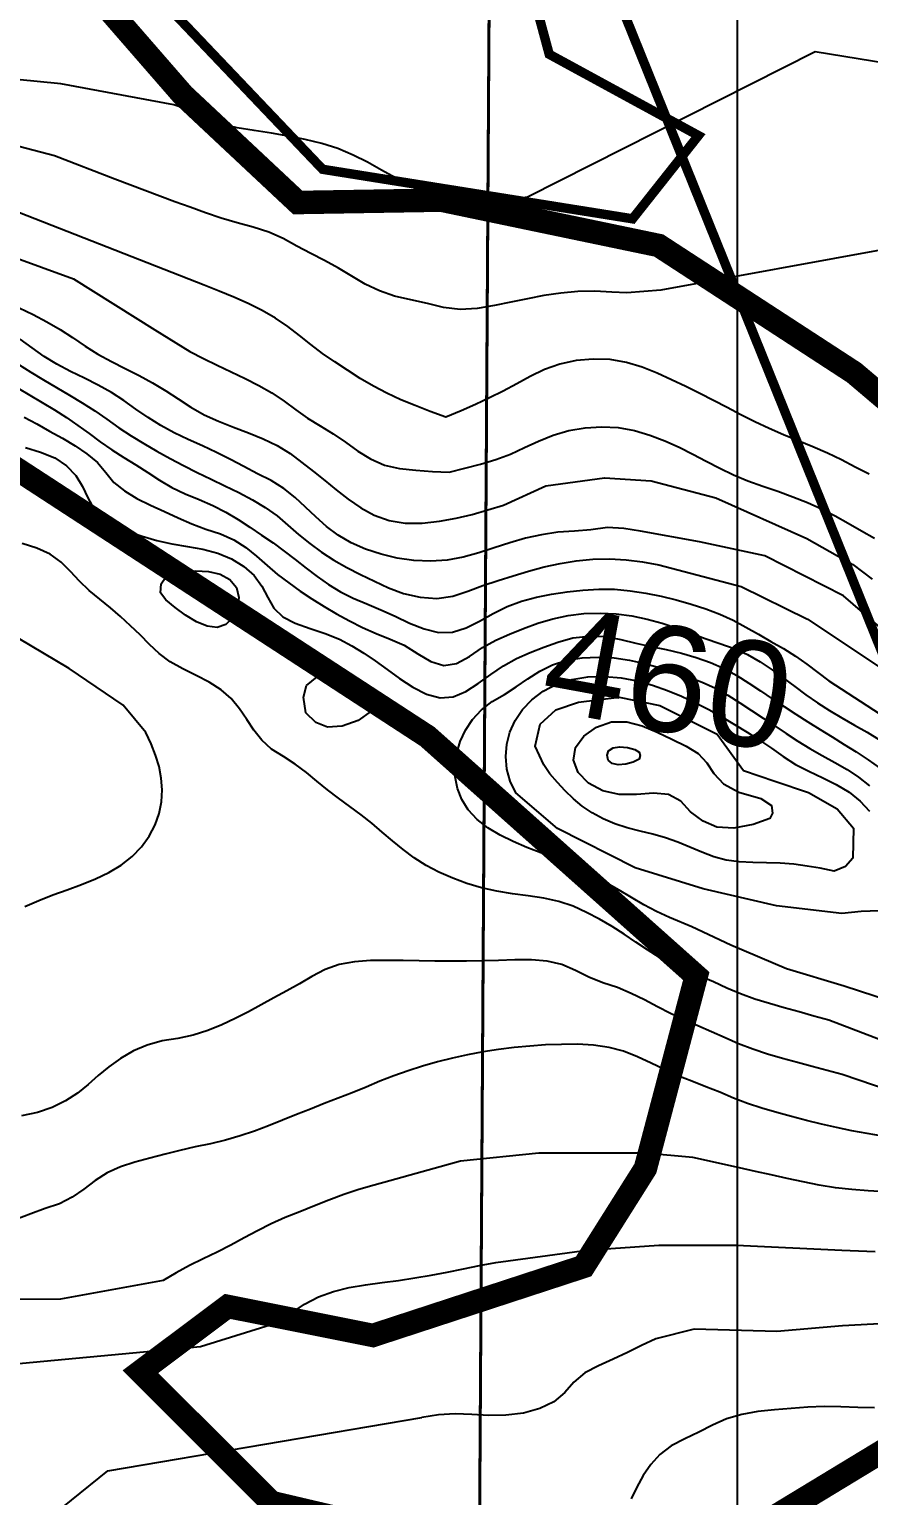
# Model space of a CAD drawing. Header units: metres. Extents: x 218545 to 227455, y 1543467 to 1556082.
# Drawn here: x 221849.6 to 222028.1, y 1548194 to 1548505.9 of the extents above; entities that cross this region are included whole.
import ezdxf

# ---------------------------------------------------------------- set-up
doc = ezdxf.new("R2010")
doc.units = ezdxf.units.M
doc.header["$MEASUREMENT"] = 0
for name, color, linetype in [('10 M CONTOUR', 20, 'Continuous'), ('2 M CONTOUR', 33, 'Continuous'), ('CONTEXT', 200, 'Continuous'), ('GRID', 250, 'Continuous'), ('SATGE-2', 160, 'Continuous'), ('UUL', 90, 'Continuous')]:
    doc.layers.add(name, color=color, linetype=linetype)
doc.styles.get("Standard").update_dxf_attribs({"font": 'arial.ttf'})

msp = doc.modelspace()

# ---------------------------------------------------------------- linework, layer by layer
at = {"const_width": 2, "elevation": -1469.86579}
msp.add_lwpolyline([(221911.96951, 1548476.0923), (221977.87884, 1548465.5575), (221991.88791, 1548483.26711), (221960.15828, 1548500.56222), (221951.91658, 1548531.03684), (221944.91204, 1548553.27656), (221735.17626, 1548620.40654), (221724.46023, 1548598.57765), (221809.75788, 1548566.86688), (221844.78055, 1548546.68864)], close=True, dxfattribs=at)
at = {"layer": '10 M CONTOUR', "elevation": -1019.86579}
for points in [[(221847.21515, 1548434.60808), (221849.90103, 1548432.93333), (221852.63651, 1548431.29988), (221855.39381, 1548429.6834), (221858.14418, 1548428.05979), (221860.85717, 1548426.4053), (221863.50216, 1548424.69621), (221866.05203, 1548422.9115), (221868.60268, 1548421.1256), (221871.23297, 1548419.40167), (221873.93482, 1548417.73656), (221876.69968, 1548416.12675), (221879.51906, 1548414.56875), (221882.38633, 1548413.06066), (221885.29757, 1548411.60287), (221888.24602, 1548410.18839), (221891.21174, 1548408.77806), (221894.15879, 1548407.32771), (221897.02755, 1548405.79974), (221899.7558, 1548404.1573), (221902.28132, 1548402.36351), (221904.58767, 1548400.41139), (221906.8586, 1548398.42481), (221909.22057, 1548396.49535), (221911.70337, 1548394.65569), (221914.33379, 1548392.93673), (221917.12447, 1548391.35685), (221920.03202, 1548389.88503), (221922.99929, 1548388.47812), (221925.97578, 1548387.0964), (221929.19389, 1548385.8817), (221932.68741, 1548385.06297), (221936.24383, 1548384.80484), (221939.65543, 1548385.26342), (221942.87421, 1548386.32237), (221946.042, 1548387.54165), (221949.27061, 1548388.58786), (221952.52088, 1548389.58901), (221955.78365, 1548390.58398), (221959.08672, 1548391.50005), (221962.45822, 1548392.26338), (221965.9131, 1548392.81452), (221969.42805, 1548393.13555), (221972.97287, 1548393.21607), (221976.51663, 1548393.04627), (221980.02059, 1548392.62269), (221983.44148, 1548391.94556), (222000.97281, 1548387.33358), (222015.11274, 1548380.43047), (222032.23761, 1548368.97738)], [(222031.51456, 1548258.56234), (222027.99161, 1548258.77313), (222024.48395, 1548259.0511), (222021.00593, 1548259.45524), (222017.56477, 1548260.01214), (222014.15295, 1548260.68159), (222010.76111, 1548261.41512), (222007.38049, 1548262.16776), (222004.0074, 1548262.92668), (222000.64094, 1548263.69649), (221990.70088, 1548265.85228), (221980.46285, 1548266.7825), (221957.95096, 1548266.7825), (221941.31921, 1548265.10487), (221926.25927, 1548260.94695)], [(221926.25927, 1548260.94695), (221922.95349, 1548260.0327), (221919.68218, 1548259.05569), (221916.46472, 1548257.99384), (221913.3199, 1548256.82581), (221910.227, 1548255.58176), (221907.11437, 1548254.35874), (221904.01231, 1548253.12579), (221901.00423, 1548251.78496), (221898.10772, 1548250.31446), (221895.26732, 1548248.77712), (221892.42382, 1548247.24017), (221889.51886, 1548245.76986), (221886.5559, 1548244.36495), (221883.63921, 1548242.91411), (221880.82715, 1548241.35432), (221878.06252, 1548239.74496), (221856.22287, 1548235.72914), (221813.80807, 1548235.59172)]]:
    msp.add_lwpolyline(points, dxfattribs=at)
at = {"layer": '10 M CONTOUR', "elevation": -1009.86579, "flags": 128}
msp.add_lwpolyline([(222030.35409, 1548318.38476), (222026.50858, 1548318.23674), (222022.36168, 1548317.78738), (222008.50412, 1548319.38524), (221992.87907, 1548323.01967), (221978.43998, 1548327.49931), (221961.89823, 1548335.89869), (221953.02456, 1548343.43938), (221951.84363, 1548345.90535), (221951.14033, 1548348.50549), (221950.90194, 1548351.16337), (221951.11699, 1548353.80627), (221951.78091, 1548356.38219), (221952.89153, 1548358.8463), (221954.44667, 1548361.1538), (221956.44417, 1548363.25987), (221958.8783, 1548365.10939), (221961.72343, 1548366.58944), (221964.93408, 1548367.58726), (221968.39097, 1548368.10651), (221971.94854, 1548368.19222), (221975.463, 1548367.88974), (221978.85441, 1548367.25342), (221982.1233, 1548366.349), (221985.27534, 1548365.24294), (221988.316, 1548363.99628), (221991.24999, 1548362.62799), (221994.09033, 1548361.15334), (221996.8567, 1548359.60026), (221999.56805, 1548357.99582), (222002.23042, 1548356.35051), (222004.84029, 1548354.66249), (222007.39389, 1548352.92961), (222009.88958, 1548351.15166), (222012.53614, 1548349.51612), (222015.39042, 1548348.06593), (222018.32299, 1548346.67427), (222021.20446, 1548345.21432), (222023.90609, 1548343.56904), (222026.30455, 1548341.69649), (222028.27897, 1548339.5895)], dxfattribs=at)
at = {"layer": '10 M CONTOUR'}
msp.add_polyline3d([(222032.90301, 1548459.34487, -1029.86579), (221983.87536, 1548450.41486, -1469.86579), (221976.65519, 1548449.84003, -1029.86579), (221973.49818, 1548449.94217, -1029.86579), (221969.88347, 1548450.17093, -1029.86579), (221966.2315, 1548450.09218, -1029.86579), (221962.59746, 1548449.75724, -1029.86579), (221959.0277, 1548449.21986, -1029.86579), (221955.51438, 1548448.54881, -1029.86579), (221952.02904, 1548447.81857, -1029.86579), (221948.51082, 1548447.09906, -1029.86579), (221944.8701, 1548446.51294, -1029.86579), (221941.21443, 1548446.28827, -1029.86579), (221937.66971, 1548446.65964, -1029.86579), (221934.25071, 1548447.56489, -1029.86579), (221930.75664, 1548448.35446, -1029.86579), (221927.29016, 1548449.12598, -1029.86579), (221924.04883, 1548450.22758, -1029.86579), (221921.04258, 1548451.69168, -1029.86579), (221918.16823, 1548453.36043, -1029.86579), (221915.32108, 1548455.07339, -1029.86579), (221912.4053, 1548456.68327, -1029.86579), (221909.43349, 1548458.20365, -1029.86579), (221906.4908, 1548459.75568, -1029.86579), (221903.59004, 1548461.36296, -1029.86579), (221900.50893, 1548462.73139, -1029.86579), (221897.19573, 1548463.79648, -1029.86579), (221893.77252, 1548464.72798, -1029.86579), (221890.36593, 1548465.70181, -1029.86579), (221887.06583, 1548466.83836, -1029.86579), (221883.82399, 1548468.0496, -1029.86579), (221880.55979, 1548469.19865, -1029.86579), (221867.81912, 1548474.02485, -1029.86579), (221854.92174, 1548478.93937, -1029.86579), (221838.63004, 1548483.17609, -1029.86579)], dxfattribs=at)
at = {"layer": '2 M CONTOUR', "elevation": -1025.86579}
for points in [[(221845.41966, 1548457.78273), (221859.0161, 1548452.76945), (221876.32571, 1548441.95009), (221883.75201, 1548437.3381), (221886.61782, 1548435.83516), (221889.54572, 1548434.39891), (221892.52288, 1548433.00522), (221895.49705, 1548431.60156), (221898.40509, 1548430.13459), (221901.18372, 1548428.55096), (221903.77642, 1548426.80343), (221906.25174, 1548424.95797), (221908.78766, 1548423.17952), (221911.46748, 1548421.52804), (221914.17963, 1548419.84909), (221916.82343, 1548418.0172), (221919.45658, 1548416.16081), (221922.18315, 1548414.48267), (221925.10721, 1548413.18555), (221928.32273, 1548412.44788), (221931.78892, 1548412.1234), (221935.36893, 1548411.83441), (221938.88238, 1548411.65801), (221942.244, 1548412.51452), (221945.5766, 1548413.37186), (221948.82042, 1548414.34085), (221951.92116, 1548415.52375), (221954.91299, 1548416.88297), (221957.90213, 1548418.2671), (221960.99689, 1548419.52142), (221964.29528, 1548420.49705), (221967.77316, 1548421.11397), (221971.32654, 1548421.33721), (221974.85025, 1548421.13288), (221978.26882, 1548420.50628), (221981.56685, 1548419.542), (221984.7362, 1548418.33418), (221987.77087, 1548416.9751), (221990.69714, 1548415.52874), (221993.56629, 1548414.03724), (221996.43022, 1548412.54216), (221999.35013, 1548411.10015), (222002.41735, 1548409.8383), (222005.58709, 1548408.70237), (222008.7886, 1548407.59985), (222011.95388, 1548406.4424), (222015.04736, 1548405.19091), (222018.05441, 1548403.83811), (222020.96077, 1548402.37725), (222023.76039, 1548400.8092), (222026.53034, 1548399.21166), (222029.34626, 1548397.65849)], [(222029.30666, 1548212.61193), (222025.7504, 1548212.72559), (222022.18011, 1548212.88284), (222018.64599, 1548212.89916), (222015.13808, 1548212.76299), (222011.62568, 1548212.52238), (222008.0808, 1548212.22191), (222004.53895, 1548211.82475), (222001.09926, 1548211.21246), (221997.86365, 1548210.263), (221994.8771, 1548208.92787), (221991.9672, 1548207.43916), (221988.96653, 1548206.03759), (221986.10111, 1548204.56043), (221983.69313, 1548202.73723), (221981.73881, 1548200.58938), (221980.13983, 1548198.223), (221978.79784, 1548195.7442), (221977.61187, 1548193.25302)]]:
    msp.add_lwpolyline(points, dxfattribs=at)
at = {"layer": '2 M CONTOUR', "flags": 128}
for points, elevation in [([(221847.41398, 1548446.64594), (221850.39587, 1548445.18124), (221853.33147, 1548443.67408), (221856.12993, 1548442.03712), (221858.8013, 1548440.27938), (221861.44423, 1548438.49453), (221864.16039, 1548436.77911), (221867.04556, 1548435.22402), (221870.00364, 1548433.73654), (221872.9386, 1548432.22489), (221875.81577, 1548430.65625), (221878.60047, 1548428.99782), (221881.28745, 1548427.24577), (221883.97628, 1548425.49957), (221886.78987, 1548423.88173), (221889.82608, 1548422.49022), (221893.0077, 1548421.25136), (221896.21728, 1548420.04643), (221899.35405, 1548418.77055), (221902.3173, 1548417.31885), (221905.03607, 1548415.61982), (221907.56622, 1548413.74424), (221909.99752, 1548411.80083), (221912.41384, 1548409.87578), (221914.86562, 1548407.92727), (221917.39852, 1548405.94458), (221920.07297, 1548404.0784), (221922.95126, 1548402.49991), (221926.09572, 1548401.38029), (221929.53807, 1548400.84815), (221933.16779, 1548400.83411), (221936.833, 1548401.21121), (221940.38984, 1548401.85535), (221943.80562, 1548402.68245), (221947.12887, 1548403.63758), (221950.40998, 1548404.66652), (221959.41838, 1548408.76216), (221971.9054, 1548410.48219), (221981.80911, 1548409.83715), (221995.58804, 1548406.18224), (222014.96465, 1548397.58234), (222024.70057, 1548392.0229), (222028.8605, 1548388.93402)], -1023.86579), ([(221847.10917, 1548429.58659), (221849.74189, 1548428.04741), (221852.3653, 1548426.49937), (221854.96998, 1548424.93397), (221857.51921, 1548423.32177), (221859.95314, 1548421.6167), (221862.32258, 1548419.86023), (221864.69677, 1548418.1084), (221867.14463, 1548416.41699), (221869.69133, 1548414.80553), (221872.27398, 1548413.22065), (221874.81915, 1548411.60026), (221877.30735, 1548409.93216), (221879.93569, 1548408.40416), (221882.76913, 1548407.07551), (221885.69846, 1548405.83864), (221888.60814, 1548404.57988), (221891.38407, 1548403.18702), (221893.9883, 1548401.62416), (221896.49626, 1548399.96898), (221898.98309, 1548398.29931), (221901.44132, 1548396.61396), (221903.82475, 1548394.87407), (221906.142, 1548393.08395), (221908.44293, 1548391.28042), (221910.7784, 1548389.50111), (221913.19924, 1548387.78363), (221915.76288, 1548386.21096), (221918.49868, 1548384.87203), (221921.3737, 1548383.6495), (221924.35192, 1548382.41377), (221927.39736, 1548381.039), (221930.47497, 1548379.57458), (221933.55107, 1548378.31572), (221936.59204, 1548377.57603), (221939.56555, 1548377.65853), (221942.47437, 1548378.57201), (221945.36011, 1548379.99968), (221948.2664, 1548381.60787), (221951.23648, 1548383.06612), (221954.29445, 1548384.20047), (221957.43707, 1548385.06056), (221960.65901, 1548385.7132), (221963.95418, 1548386.22189), (221967.30355, 1548386.59231), (221970.67715, 1548386.78125), (221974.04465, 1548386.74392), (221977.38075, 1548386.45206), (221980.67995, 1548385.94247), (221983.9416, 1548385.268), (221987.16482, 1548384.4808), (221990.33704, 1548383.60156), (221993.42936, 1548382.60692), (221996.41167, 1548381.47023), (221999.25553, 1548380.16667), (222001.97587, 1548378.71769), (222004.63344, 1548377.19367), (222007.29117, 1548375.66732), (222009.96821, 1548374.16935), (222012.51055, 1548372.56043), (222014.92702, 1548370.844), (222017.28055, 1548369.07248), (222019.63407, 1548367.29828)], -1017.86579), ([(221848.49226, 1548423.39804), (221851.19736, 1548421.9156), (221853.91868, 1548420.42274), (221856.66171, 1548418.89683), (221859.35044, 1548417.30014), (221861.86658, 1548415.58712), (221864.09146, 1548413.7121), (221865.90641, 1548411.62944), (221867.58621, 1548409.4947), (221869.8259, 1548407.67181), (221872.48707, 1548406.09201), (221875.39003, 1548404.66521), (221878.35513, 1548403.30133), (221881.24688, 1548401.93878), (221884.13382, 1548400.64762), (221887.14342, 1548399.53591), (221890.27063, 1548398.56864), (221893.10888, 1548397.28222), (221895.62661, 1548395.6418), (221897.93854, 1548393.77752), (221900.15941, 1548391.81952), (221902.40397, 1548389.89795), (221904.75732, 1548388.10427), (221907.19304, 1548386.38521), (221909.69412, 1548384.71007), (221912.26752, 1548383.08605), (221914.92058, 1548381.521), (221917.65724, 1548380.02611), (221920.47438, 1548378.61949), (221923.36798, 1548377.32012), (221926.33405, 1548376.14701), (221929.3122, 1548374.84241), (221932.18357, 1548373.05417), (221934.97372, 1548371.38585), (221937.71915, 1548370.50848), (221940.45488, 1548370.96957), (221943.20586, 1548372.46744), (221945.99279, 1548374.34332), (221948.83612, 1548375.9459), (221951.74035, 1548377.18829), (221954.70661, 1548378.40163), (221957.75524, 1548379.52202), (221960.90735, 1548380.46887), (221964.18082, 1548381.16493), (221967.55143, 1548381.57704), (221970.9654, 1548381.7029), (221974.36834, 1548381.54089), (221977.7156, 1548381.09958), (221980.99134, 1548380.4178), (221984.18506, 1548379.53998), (221987.28725, 1548378.51112), (221990.32123, 1548377.39545), (221993.34995, 1548376.28044), (221996.43725, 1548375.25287), (221999.49223, 1548374.18469), (222002.34809, 1548372.85256), (222005.0292, 1548371.30888), (222007.56871, 1548369.61861), (222009.99975, 1548367.84672), (222012.36477, 1548366.05368), (222014.73721, 1548364.28501), (222017.19429, 1548362.58168), (222019.7602, 1548360.9561), (222022.41055, 1548359.39452), (222025.10839, 1548357.87199), (222027.79475, 1548356.34256), (222030.40791, 1548354.7577)], -1015.86579), ([(221848.76986, 1548416.88387), (221851.98931, 1548415.89827), (221855.00302, 1548414.68396), (221857.54143, 1548413.04166), (221859.48612, 1548410.99243), (221860.88428, 1548408.6423), (221862.04506, 1548406.18796), (221863.30612, 1548403.83597), (221865.00513, 1548401.7929), (221867.47102, 1548400.26003), (221870.5116, 1548399.12408), (221873.57898, 1548398.07075), (221876.69101, 1548397.14625), (221879.90799, 1548396.42159), (221883.21465, 1548395.85171), (221886.506, 1548395.25367), (221889.67184, 1548394.43653), (221892.60351, 1548393.22728), (221895.20609, 1548391.61025), (221897.39178, 1548389.65125), (221899.07284, 1548387.41682), (221900.29534, 1548385.02186), (221901.5702, 1548382.74937), (221903.48683, 1548380.90616), (221906.16774, 1548379.53458), (221909.29304, 1548378.4264), (221912.52539, 1548377.36351), (221915.5341, 1548376.13326), (221918.21778, 1548374.70743), (221920.71941, 1548373.1698), (221923.16264, 1548371.50914), (221925.66982, 1548369.71046), (221928.34763, 1548367.78321), (221931.17576, 1548365.93442), (221934.07245, 1548364.46683), (221936.9555, 1548363.68377), (221939.74664, 1548363.86998), (221942.43685, 1548364.97924), (221945.07663, 1548366.68095), (221947.71845, 1548368.63523), (221950.41473, 1548370.50229), (221953.2028, 1548372.04272), (221956.07483, 1548373.31691), (221959.01462, 1548374.44098), (221962.00598, 1548375.53099), (221965.19791, 1548376.4044), (221968.6201, 1548376.79347), (221972.07559, 1548376.68872), (221975.37383, 1548376.0887), (221978.5499, 1548375.2711), (221981.78466, 1548374.58634), (221985.04361, 1548373.93308), (221988.27083, 1548373.17241), (221991.42209, 1548372.248), (221994.45979, 1548371.15037), (221997.34641, 1548369.87062), (222000.05313, 1548368.40613), (222002.61638, 1548366.80148), (222005.10214, 1548365.12266), (222007.57651, 1548363.43575), (222010.08795, 1548361.78735), (222012.62549, 1548360.16058), (222015.18038, 1548358.54725), (222017.74717, 1548356.94397), (222020.32039, 1548355.34733), (222022.89436, 1548353.7536), (222025.45613, 1548352.14803), (222027.98236, 1548350.5024), (222030.4221, 1548348.78569)], -1013.86579), ([(222047.59789, 1548284.42189), (222019.58383, 1548295.06905), (222016.45206, 1548295.97824), (222013.29482, 1548296.84931), (222010.1293, 1548297.71777), (222006.97485, 1548298.6192), (222003.86183, 1548299.58977), (222000.82417, 1548300.66579), (221997.89581, 1548301.8836), (221995.06219, 1548303.22286), (221992.16089, 1548304.48979), (221989.22008, 1548305.70805), (221986.34953, 1548306.99485), (221983.64015, 1548308.44753), (221981.06857, 1548310.04289), (221978.56869, 1548311.71275), (221976.07438, 1548313.38882), (221973.51963, 1548315.00326), (221970.8687, 1548316.55589), (221968.11355, 1548318.03348), (221965.22954, 1548319.33735), (221962.19182, 1548320.36789), (221958.99018, 1548321.06528), (221955.67922, 1548321.54567), (221952.33144, 1548321.97381), (221949.01892, 1548322.51319), (221945.7898, 1548323.25703), (221942.65606, 1548324.19228), (221939.62667, 1548325.29706), (221936.71285, 1548326.55176), (221933.97244, 1548327.98364), (221931.44375, 1548329.61151), (221929.07776, 1548331.38196), (221926.81911, 1548333.23624), (221924.61246, 1548335.11752), (221922.40315, 1548336.98547), (221920.13682, 1548338.80829), (221917.76744, 1548340.55993), (221915.35292, 1548342.28549), (221913.01518, 1548344.07335), (221910.76351, 1548345.92691), (221908.51102, 1548347.77701), (221906.16781, 1548349.55226), (221903.64395, 1548351.18123), (221901.07486, 1548352.74972), (221899.02095, 1548354.65056), (221897.34074, 1548356.7994), (221895.83431, 1548359.07162), (221894.30171, 1548361.34259), (221892.54299, 1548363.4877), (221890.39137, 1548365.3892), (221887.8456, 1548366.99734), (221885.06637, 1548368.42293), (221882.24487, 1548369.81306), (221879.57228, 1548371.31485), (221877.22693, 1548373.06544), (221875.16208, 1548375.02776), (221873.15554, 1548377.02936), (221871.11571, 1548379.00259), (221869.01899, 1548380.93417), (221866.84225, 1548382.81126), (221864.58173, 1548384.6346), (221862.34819, 1548386.48534), (221860.28779, 1548388.46892), (221858.36654, 1548390.54884), (221856.35243, 1548392.53262), (221854.00421, 1548394.22051), (221851.20507, 1548395.5127), (221848.08603, 1548396.50842)], -1013.86579), ([(221877.62759, 1548387.89456), (221878.55648, 1548389.23055), (221879.6916, 1548389.69925), (221882.27275, 1548390.34988), (221884.99682, 1548390.65099), (221887.68755, 1548390.53681), (221890.16871, 1548389.94152), (221892.24663, 1548388.80902), (221893.62915, 1548387.13885), (221894.12209, 1548385.03886), (221893.82253, 1548382.81119), (221892.86604, 1548380.78366), (221891.38823, 1548379.28412), (221889.52435, 1548378.63082), (221887.40089, 1548378.88595), (221885.13478, 1548379.83374), (221882.8425, 1548381.24451), (221880.64049, 1548382.88857), (221878.64524, 1548384.53623), (221877.52637, 1548386.00268), (221877.62759, 1548387.89456)], -1011.86579), ([(221848.67028, 1548319.30687), (221851.61207, 1548320.56395), (221854.62879, 1548321.73281), (221857.68421, 1548322.84476), (221860.7252, 1548323.96306), (221863.69448, 1548325.15883), (221866.53479, 1548326.50318), (221869.16366, 1548328.07582), (221871.47484, 1548329.92203), (221873.44789, 1548331.99739), (221875.07001, 1548334.25075), (221876.32836, 1548336.63101), (221877.21014, 1548339.08703), (221877.70774, 1548341.57199), (221877.84555, 1548344.06548), (221877.66001, 1548346.55703), (221877.18762, 1548349.03622), (221876.46486, 1548351.49261), (221875.52016, 1548353.91365), (221874.35116, 1548356.27859), (221869.56377, 1548362.07836), (221858.08469, 1548369.8769), (221839.26328, 1548381.06455)], -1015.86579), ([(222038.97114, 1548297.10134), (222022.8759, 1548302.33333), (222010.61225, 1548305.99932), (221998.78589, 1548311.0686), (221990.48323, 1548314.96546), (221985.75059, 1548316.90948), (221982.94608, 1548318.21419), (221980.25761, 1548319.65361), (221977.63843, 1548321.1734), (221975.04183, 1548322.71921), (221972.42223, 1548324.23821), (221969.75106, 1548325.69896), (221967.01238, 1548327.08604), (221964.19249, 1548328.38531), (221961.29445, 1548329.59077), (221958.34441, 1548330.72607), (221955.39552, 1548331.86208), (221952.50385, 1548333.07465), (221949.72547, 1548334.43965), (221947.13188, 1548336.01341), (221944.83358, 1548337.80292), (221942.94705, 1548339.80737), (221941.55058, 1548342.01291), (221940.63197, 1548344.37475), (221940.16588, 1548346.84356), (221940.12696, 1548349.37004), (221940.4899, 1548351.90488), (221941.2361, 1548354.39753), (221942.36294, 1548356.7945), (221943.87011, 1548359.04185), (221945.75733, 1548361.08567), (221948.02429, 1548362.87203), (221950.62037, 1548364.39967), (221953.15729, 1548366.02672), (221955.63362, 1548367.72131), (221958.16884, 1548369.32719), (221960.88246, 1548370.68809), (221963.88547, 1548371.65466), (221967.1541, 1548372.1868), (221970.55682, 1548372.33181), (221973.95906, 1548372.13944), (221977.25268, 1548371.66159), (221980.4419, 1548370.95947), (221983.56086, 1548370.09675), (221986.64355, 1548369.1369), (221989.69732, 1548368.11133), (221992.67317, 1548366.9835), (221995.51492, 1548365.70822), (221998.16645, 1548364.24038), (222000.66485, 1548362.62465), (222003.15036, 1548360.99989), (222005.63012, 1548359.37131), (222008.10402, 1548357.73693), (222010.57217, 1548356.09493), (222013.0496, 1548354.45864), (222015.57737, 1548352.86757), (222018.19908, 1548351.36388), (222020.90396, 1548349.93815), (222023.5137, 1548348.42283), (222025.95169, 1548346.75406), (222028.23104, 1548344.95774)], -1011.86579), ([(221907.89142, 1548363.7855), (221908.52518, 1548366.28859), (221910.8179, 1548368.16097), (221913.47175, 1548368.97863), (221916.75347, 1548368.64983), (221920.16135, 1548367.34713), (221922.76637, 1548365.39005), (221923.63625, 1548363.0997), (221922.31188, 1548360.80603), (221919.50833, 1548358.86096), (221916.11968, 1548357.61973), (221913.02182, 1548357.43036), (221910.54587, 1548358.42445), (221908.39717, 1548360.48488), (221907.89142, 1548363.7855)], -1011.86579), ([(222019.63407, 1548367.29828), (222037.21976, 1548355.85955)], -1017.86579), ([(222008.14985, 1548345.9468), (222015.28426, 1548343.52152), (222021.35612, 1548340.03509), (222024.84741, 1548335.94229), (222024.75145, 1548329.57713), (222023.15776, 1548327.76491), (222020.74862, 1548326.81958), (222017.79093, 1548327.41104), (222014.97354, 1548327.87276), (222012.14298, 1548328.26456), (222009.27107, 1548328.50739), (222006.35213, 1548328.58524), (222003.43034, 1548328.62222), (222000.55663, 1548328.76129), (221997.78191, 1548329.14541), (221995.13672, 1548329.86522), (221992.58102, 1548330.83009), (221990.05953, 1548331.91022), (221987.51695, 1548332.97577), (221984.89918, 1548333.89951), (221982.19775, 1548334.65178), (221979.46269, 1548335.3281), (221976.74786, 1548336.03216), (221974.10712, 1548336.8677), (221971.59564, 1548337.91808), (221969.27431, 1548339.17761), (221967.19361, 1548340.61589), (221965.3194, 1548342.20028), (221963.58087, 1548343.89714), (221961.90719, 1548345.67285), (221960.30326, 1548347.5061), (221958.99378, 1548349.41118), (221957.14694, 1548353.37441), (221958.20949, 1548358.07347), (221961.54895, 1548361.10514), (221966.40644, 1548362.77254), (221975.05888, 1548363.83368), (221983.71107, 1548362.01465), (221995.85455, 1548355.95132), (222001.47093, 1548348.22058), (222008.14985, 1548345.9468), (222008.14985, 1548345.9468)], -1007.86579), ([(221990.19344, 1548339.43432), (221988.11033, 1548341.70108), (221985.50614, 1548343.07734), (221982.30266, 1548343.36203), (221978.72492, 1548343.1336), (221975.04428, 1548343.08955), (221971.53621, 1548343.86731), (221968.51592, 1548345.52409), (221966.3209, 1548347.79206), (221965.28888, 1548350.39981), (221965.72838, 1548353.0748), (221967.52376, 1548355.52755), (221970.23901, 1548357.45584), (221973.43025, 1548358.55715), (221976.69444, 1548358.58989), (221979.91431, 1548357.73852), (221983.09443, 1548356.36929), (221986.23984, 1548354.84905), (221989.26953, 1548353.40094), (221991.83621, 1548351.80313), (221993.64793, 1548349.80409), (221995.17647, 1548347.55418), (221997.22624, 1548345.37882), (222000.45754, 1548343.56802), (222005.17388, 1548342.26612), (222007.40379, 1548340.78442), (222007.60512, 1548339.13365), (222007.04218, 1548337.97623), (222003.54859, 1548336.68697), (221999.40159, 1548335.96682), (221995.80095, 1548336.187), (221992.92306, 1548337.40208), (221990.19344, 1548339.43432)], -1005.86579), ([(221972.48105, 1548351.43663), (221972.77714, 1548352.41812), (221973.73832, 1548353.03732), (221975.12348, 1548353.25385), (221976.78142, 1548353.10569), (221978.36233, 1548352.68064), (221979.25197, 1548352.09504), (221979.50551, 1548351.38593), (221979.30314, 1548350.63015), (221978.03177, 1548350.00133), (221976.41919, 1548349.57013), (221974.81051, 1548349.44035), (221973.54267, 1548349.71337), (221972.68673, 1548350.41056), (221972.48105, 1548351.43663)], -1003.86579), ([(222022.46229, 1548283.50698), (222019.28561, 1548284.37662), (222016.10336, 1548285.23207), (222012.92065, 1548286.09158), (222009.74263, 1548286.97347), (222006.58054, 1548287.89989), (222003.46742, 1548288.90668), (222000.44128, 1548290.03278), (221997.53944, 1548291.31635), (221994.66058, 1548292.62818), (221991.73758, 1548293.88713), (221988.81933, 1548295.15494), (221985.95471, 1548296.49338), (221983.17135, 1548297.93627), (221980.41326, 1548299.40761), (221977.60388, 1548300.80443), (221974.66668, 1548302.02374), (221971.56962, 1548303.02932), (221968.58329, 1548304.23454), (221965.74394, 1548305.65263), (221962.85008, 1548306.91039), (221959.7187, 1548307.66899), (221956.3588, 1548307.93957), (221952.87888, 1548307.91455), (221949.38803, 1548307.78753), (221945.95669, 1548307.69381), (221942.57331, 1548307.64509), (221939.21594, 1548307.63732), (221935.86284, 1548307.66556), (221932.49488, 1548307.71562), (221929.09445, 1548307.76786), (221925.64407, 1548307.80242), (221922.15956, 1548307.76549), (221918.73568, 1548307.52265), (221915.4787, 1548306.92774), (221912.48474, 1548305.85176), (221909.71243, 1548304.39875), (221907.02217, 1548302.83878), (221904.32843, 1548301.32671), (221901.63136, 1548299.83625), (221898.92724, 1548298.34802), (221896.19234, 1548296.88248), (221893.40081, 1548295.46431), (221890.52683, 1548294.11814), (221887.54533, 1548292.88445), (221884.43462, 1548291.87297), (221881.17492, 1548291.20959), (221877.85555, 1548290.70081), (221874.69105, 1548289.81001), (221871.73037, 1548288.53914), (221868.99651, 1548286.97355), (221866.51243, 1548285.19857), (221864.26459, 1548283.30327), (221862.10088, 1548281.39087), (221859.83634, 1548279.56794), (221857.30476, 1548277.93421), (221854.45635, 1548276.54708), (221851.30964, 1548275.46059), (221847.96435, 1548274.77273)], -1015.86579), ([(222031.05503, 1548270.38807), (222027.77548, 1548270.95758), (222024.51386, 1548271.57367), (222021.27336, 1548272.24274), (222018.05589, 1548272.9685), (222014.86015, 1548273.74797), (222011.68438, 1548274.57713), (222008.52713, 1548275.45235), (222005.39829, 1548276.38333), (222002.32166, 1548277.39615), (221999.32189, 1548278.5179), (221996.40521, 1548279.75), (221993.45794, 1548280.93322), (221990.48898, 1548282.09016), (221987.53936, 1548283.28924), (221984.64834, 1548284.59557), (221981.80465, 1548285.98186), (221978.94108, 1548287.31839), (221975.9875, 1548288.47014), (221972.87493, 1548289.30388), (221969.58962, 1548289.77359), (221966.19683, 1548289.95795), (221962.76789, 1548289.94525), (221959.36714, 1548289.81602), (221956.00732, 1548289.59386), (221952.6781, 1548289.2769), (221949.36912, 1548288.86316), (221946.0761, 1548288.35141), (221942.8071, 1548287.74192), (221939.5717, 1548287.03517), (221936.37931, 1548286.23164), (221933.23688, 1548285.3327), (221930.14934, 1548284.34038), (221927.12154, 1548283.25674), (221924.15548, 1548282.08718), (221921.22463, 1548280.8703), (221918.28623, 1548279.66358), (221915.30533, 1548278.51424), (221912.32263, 1548277.36977), (221909.36367, 1548276.19484), (221906.41478, 1548275.00388), (221903.46165, 1548273.81213), (221900.48987, 1548272.63593), (221897.48369, 1548271.50603), (221894.42646, 1548270.46331), (221891.30149, 1548269.54883), (221888.09731, 1548268.79272), (221884.85131, 1548268.12231), (221881.62761, 1548267.4087), (221878.45953, 1548266.57147), (221875.2477, 1548265.75342), (221872.04961, 1548264.90201), (221868.97825, 1548263.8897), (221866.14646, 1548262.58912), (221863.59357, 1548260.95902), (221861.17037, 1548259.17901), (221858.69786, 1548257.46357), (221855.99703, 1548256.02721), (221852.94812, 1548255.00783), (221849.91352, 1548253.93369), (221846.92205, 1548252.79268)], -1017.86579), ([(222036.22228, 1548278.88207), (222022.46229, 1548283.50698)], -1015.86579), ([(222034.3627, 1548230.7273), (222022.49147, 1548230.04336), (222008.56545, 1548228.90346), (221990.98683, 1548229.35942), (221982.81088, 1548227.31958), (221979.81311, 1548225.89874), (221976.83396, 1548224.41221), (221973.77746, 1548222.96768), (221970.64534, 1548221.59191), (221967.74662, 1548220.05725), (221965.42293, 1548218.1062), (221963.46167, 1548215.88361), (221961.14575, 1548213.90177), (221958.13681, 1548212.45915), (221954.65558, 1548211.53402), (221950.96475, 1548211.08066), (221947.30292, 1548211.03669), (221943.71793, 1548211.20793), (221940.16686, 1548211.33748), (221936.60865, 1548211.1725), (221933.07323, 1548210.59186)], -1023.86579)]:
    msp.add_lwpolyline(points, dxfattribs=dict(at, elevation=elevation))
at = {"layer": '2 M CONTOUR'}
for points in [[(222077.21869, 1548491.24432, -1031.86579), (222016.72874, 1548501.11078, -1031.86579), (221955.52105, 1548470.14963, -1469.86579), (221951.81729, 1548469.67991, -1469.86579), (221948.0562, 1548469.28284, -1469.86579), (221944.27512, 1548469.11468, -1469.86579), (221940.56375, 1548469.3196, -1469.86579), (221937.01279, 1548470.03851, -1469.86579), (221933.66975, 1548471.25204, -1469.86579), (221930.51376, 1548472.71115, -1469.86579), (221927.48549, 1548474.28726, -1469.86579), (221924.50631, 1548475.93539, -1469.86579), (221921.50885, 1548477.58228, -1469.86579), (221918.43484, 1548479.13134, -1469.86579), (221915.22625, 1548480.48537, -1469.86579), (221911.83392, 1548481.56052, -1469.86579), (221908.29181, 1548482.39857, -1469.86579), (221904.67941, 1548483.11011, -1469.86579), (221901.07025, 1548483.79364, -1469.86579), (221897.41637, 1548484.33339, -1469.86579), (221893.77028, 1548484.89451, -1469.86579), (221890.24611, 1548485.77915, -1469.86579), (221886.90892, 1548487.14139, -1469.86579), (221883.65759, 1548488.63401, -1469.86579), (221880.35589, 1548489.80377, -1469.86579), (221856.31187, 1548494.28835, -1469.86579), (221856.31187, 1548494.28835, -1469.86579), (221838.20872, 1548496.02307, -1469.86579)], [(222028.16409, 1548411.21666, -1469.86579), (222025.23378, 1548412.73169, -1469.86579), (222022.3199, 1548414.26098, -1469.86579), (222019.32417, 1548415.69744, -1469.86579), (222016.24513, 1548417.04088, -1469.86579), (222013.12225, 1548418.33625, -1469.86579), (222009.99517, 1548419.62869, -1469.86579), (222006.90081, 1548420.95995, -1469.86579), (222003.86376, 1548422.35619, -1469.86579), (222000.90499, 1548423.83902, -1469.86579), (221998.01423, 1548425.39234, -1469.86579), (221995.11643, 1548426.9252, -1469.86579), (221992.18529, 1548428.42037, -1469.86579), (221989.21139, 1548429.88518, -1469.86579), (221986.18532, 1548431.32692, -1469.86579), (221983.09438, 1548432.73437, -1469.86579), (221979.90968, 1548434.00468, -1469.86579), (221976.59735, 1548435.00678, -1469.86579), (221973.12401, 1548435.61005, -1469.86579), (221969.51236, 1548435.73487, -1469.86579), (221965.89239, 1548435.39918, -1469.86579), (221962.40615, 1548434.63193, -1469.86579), (221959.16757, 1548433.47553, -1469.86579), (221956.14069, 1548432.04419, -1469.86579), (221953.23989, 1548430.47592, -1469.86579), (221950.37949, 1548428.90874, -1469.86579), (221947.48117, 1548427.45344, -1469.86579), (221944.50415, 1548426.08168, -1469.86579), (221941.41958, 1548424.72074, -1469.86579), (221938.19531, 1548423.38894, -1469.86579), (221934.84891, 1548424.59049, -1469.86579), (221931.66017, 1548425.83004, -1469.86579), (221928.60616, 1548427.0811, -1469.86579), (221925.65602, 1548428.44078, -1469.86579), (221922.78527, 1548429.96438, -1469.86579), (221919.98342, 1548431.61589, -1469.86579), (221917.24185, 1548433.34731, -1469.86579), (221914.55191, 1548435.11061, -1469.86579), (221911.95208, 1548436.91795, -1469.86579), (221909.48066, 1548438.82515, -1469.86579), (221907.04805, 1548440.7618, -1469.86579), (221904.56129, 1548442.65379, -1469.86579), (221901.92753, 1548444.42709, -1469.86579), (221899.09658, 1548446.0375, -1469.86579), (221896.12292, 1548447.51404, -1469.86579), (221893.06911, 1548448.89343, -1469.86579), (221889.95689, 1548450.19486, -1469.86579), (221886.7927, 1548451.42783, -1469.86579), (221826.80055, 1548474.89989, -1469.86579)], [(222034.03786, 1548375.66902, -1469.86579), (222022.72906, 1548385.37401, -1469.86579), (222006.00008, 1548393.89612, -1469.86579), (221992.10348, 1548396.85155, -1469.86579), (221979.537, 1548399.08852, -1469.86579), (221976.04314, 1548399.66201, -1469.86579), (221972.56972, 1548399.92633, -1469.86579), (221969.03977, 1548399.39884, -1469.86579), (221965.49761, 1548399.12496, -1469.86579), (221961.98263, 1548398.87577, -1469.86579), (221958.52483, 1548398.3697, -1469.86579), (221955.12486, 1548397.60905, -1469.86579), (221951.77668, 1548396.661, -1469.86579), (221948.47328, 1548395.5945, -1469.86579), (221945.18682, 1548394.51878, -1469.86579), (221941.86902, 1548393.58253, -1469.86579), (221938.47077, 1548392.93607, -1469.86579), (221934.95991, 1548392.70314, -1469.86579), (221931.39005, 1548392.87334, -1469.86579), (221927.84176, 1548393.39405, -1469.86579), (221924.3948, 1548394.2139, -1469.86579), (221921.11363, 1548395.30477, -1469.86579), (221918.04921, 1548396.65913, -1469.86579), (221915.252, 1548398.27015, -1469.86579), (221912.76222, 1548400.12553, -1469.86579), (221910.50372, 1548402.15154, -1469.86579), (221908.33837, 1548404.24232, -1469.86579), (221906.12926, 1548406.29277, -1469.86579), (221903.73946, 1548408.19775, -1469.86579), (221901.04027, 1548409.85866, -1469.86579), (221898.11172, 1548411.34236, -1469.86579), (221895.21314, 1548412.85606, -1469.86579), (221892.3518, 1548414.39608, -1469.86579), (221889.4321, 1548415.87296, -1469.86579), (221886.42248, 1548417.25918, -1469.86579), (221883.38933, 1548418.62188, -1469.86579), (221880.40722, 1548420.03613, -1469.86579), (221877.55002, 1548421.57619, -1469.86579), (221874.85006, 1548423.26908, -1469.86579), (221872.26924, 1548425.06537, -1469.86579), (221869.71711, 1548426.88091, -1469.86579), (221867.08296, 1548428.61925, -1469.86579), (221864.27473, 1548430.2006, -1469.86579), (221861.33612, 1548431.6661, -1469.86579), (221858.37055, 1548433.11012, -1469.86579), (221855.48172, 1548434.62726, -1469.86579), (221852.76323, 1548436.30219, -1469.86579), (221850.19063, 1548438.10832, -1469.86579), (221847.65823, 1548439.94721, -1469.86579)], [(221823.80627, 1548219.89228, -1469.86579), (221886.02424, 1548225.70993, -1469.86579), (221903.08605, 1548230.98241, -1469.86579), (221905.4677, 1548232.94038, -1469.86579), (221908.15058, 1548234.70531, -1469.86579), (221911.09586, 1548236.21287, -1469.86579), (221914.26448, 1548237.39877, -1469.86579), (221917.61329, 1548238.23016, -1469.86579), (221921.08194, 1548238.80661, -1469.86579), (221924.60554, 1548239.2625, -1469.86579), (221928.121, 1548239.72869, -1469.86579), (221931.6018, 1548240.26449, -1469.86579), (221935.05515, 1548240.86309, -1469.86579), (221938.48957, 1548241.51516, -1469.86579), (221941.91454, 1548242.2041, -1469.86579), (221945.34261, 1548242.89052, -1469.86579), (221948.78566, 1548243.53431, -1469.86579), (221968.19023, 1548246.19925, -1469.86579), (221983.45628, 1548247.23281, -1469.86579), (222000.01597, 1548247.23281, -1469.86579), (222022.40431, 1548246.16557, -1469.86579), (222025.95212, 1548246.01908, -1469.86579), (222029.50162, 1548245.90244, -1469.86579)], [(221558.26227, 1547666.67814, -1023.86579), (221567.18169, 1547672.56532, -1023.86579), (221719.84569, 1547817.95132, -1023.86579), (221750.71169, 1547892.35632, -1023.86579), (221804.35169, 1547970.06632, -1023.86579), (221817.18769, 1548040.63632, -1023.86579), (221808.57069, 1548118.26832, -1023.86579), (221835.29557, 1548174.27492, -1023.86579), (221866.33015, 1548199.24699, -1469.86579), (221933.07323, 1548210.59186, -1469.86579)]]:
    msp.add_polyline3d(points, dxfattribs=at)
at = {"layer": 'GRID', "linetype": 'Continuous'}
msp.add_line((222000.13969, 1555700.13632, -1469.86579), (222000.13969, 1546700.13632, -1469.86579), dxfattribs=at)
at = {"layer": 'SATGE-2', "lineweight": 40, "elevation": -1469.86579}
msp.add_lwpolyline([(221528.2178, 1547104.12603), (221733.19098, 1547047.85418), (221882.29118, 1547012.70479), (221835.36333, 1547189.48559), (221939.1694, 1547201.31268), (221947.64189, 1548557.0751), (221884.95119, 1548575.58633), (221751.97258, 1548617.78219), (221638.90752, 1548652.41318), (221583.89635, 1548676.19679)], dxfattribs=at)
at = {"layer": 'SATGE-2', "color": 3, "lineweight": 40, "elevation": -1469.86579}
msp.add_lwpolyline([(221939.1694, 1547201.31268), (221947.64824, 1548558.09019), (222066.95729, 1548520.18997), (222110.84853, 1548501.76929), (222245.77149, 1548443.91878), (222307.8469, 1548415.47098), (222370.63302, 1548395.47342), (222446.39151, 1548373.35121), (222604.43072, 1548346.52922), (222649.97983, 1548332.02598), (222666.68509, 1548321.26817), (222763.35935, 1548222.82572), (222892.96128, 1548101.34948), (222922.14194, 1548073.15006), (222964.02229, 1548021.92382), (222984.63781, 1547988.31615), (223001.0618, 1547920.8603), (223009.67873, 1547836.58068), (223033.48056, 1547743.4396), (223071.66178, 1547689.80804)], dxfattribs=at)
at = {"layer": 'SATGE-2', "color": 0, "const_width": 2, "elevation": -1469.86579}
msp.add_lwpolyline([(222242.25868, 1547849.48256), (221959.38816, 1548550.65505)], dxfattribs=at)
at = {"layer": 'UUL', "const_width": 5, "elevation": -1469.86579}
for points in [[(222176.54929, 1548219.785), (222148.44133, 1548262.42618), (222116.12154, 1548327.03054), (222071.68184, 1548393.25001), (222024.96528, 1548432.82915), (221983.43714, 1548459.88087), (221937.18212, 1548469.53323), (221906.6843, 1548469.02521), (221882.28611, 1548491.8861), (221841.52772, 1548538.76348), (221821.24782, 1548556.56764), (221795.83665, 1548564.32959), (221761.95914, 1548577.02529), (221710.89534, 1548595.66176), (221689.25531, 1548609.478), (221650.1864, 1548628.77649), (221612.04536, 1548647.12608)], [(221490.42648, 1548587.25736), (221622.76301, 1548539.5094), (221718.25165, 1548488.7125), (221838.38249, 1548417.90465), (221934.25551, 1548355.43371), (221991.42358, 1548304.47373), (221980.60796, 1548263.55133), (221967.47483, 1548242.70408), (221922.66731, 1548228.03376), (221891.76572, 1548234.21075), (221873.22467, 1548220.31259), (221901.03618, 1548192.51619), (221927.30266, 1548186.33927), (221995.28635, 1548181.70653), (222038.54861, 1548207.95861), (222074.08555, 1548197.92109), (222127.39096, 1548136.92354), (222214.35861, 1548083.18296)]]:
    msp.add_lwpolyline(points, dxfattribs=at)

# ---------------------------------------------------------------- texts
at = {"layer": 'CONTEXT', "linetype": 'Continuous'}
msp.add_text('460', height=22.5, rotation=349.5913606, dxfattribs=at).set_placement((221957.7225, 1548361.41156, -1009.86579))

doc.saveas('drawing.dxf')
